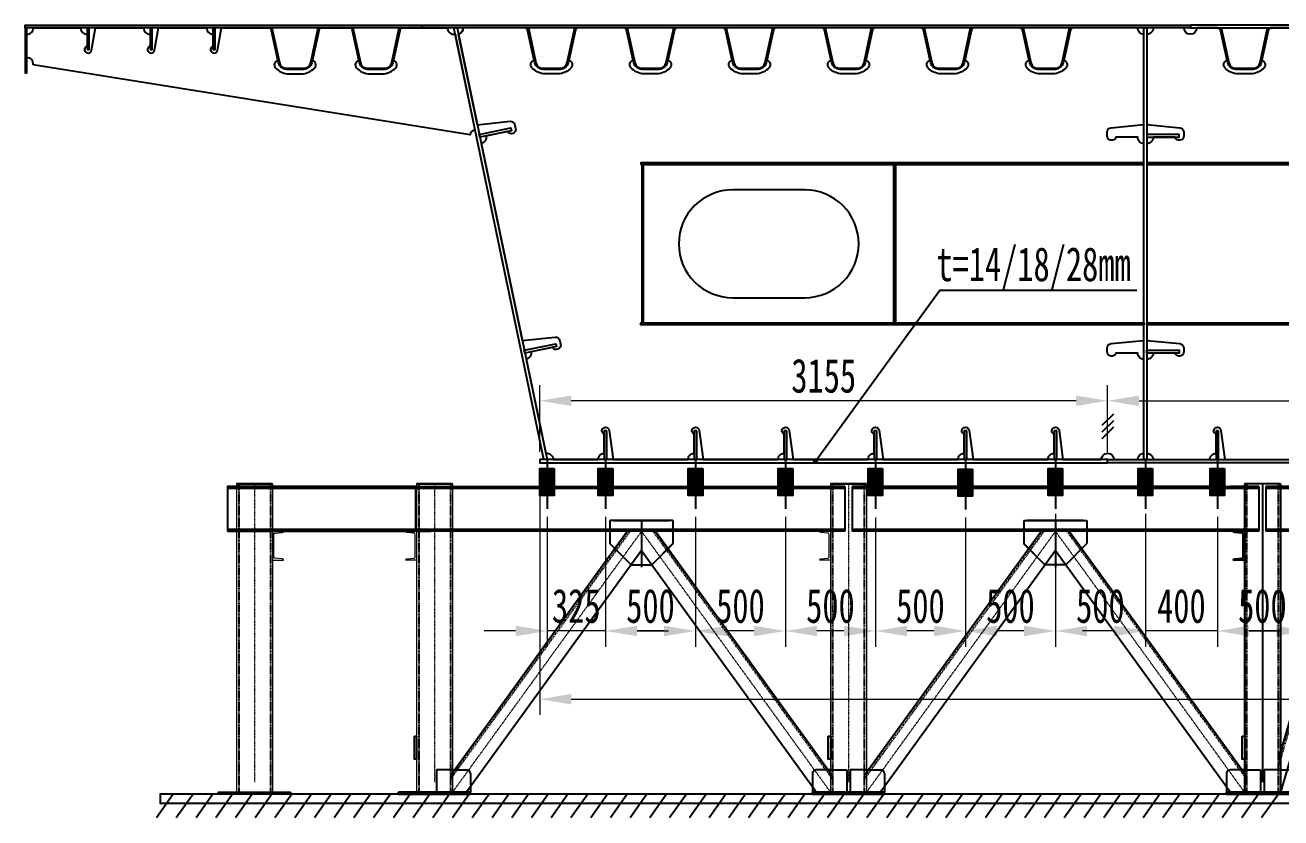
# Model space of a CAD drawing. Extents: x -158665 to 747974, y -1078007 to -307893.
# Drawn here: x 556381 to 563359, y -708080 to -703672 of the extents above; entities that cross this region are included whole.
import ezdxf

# ---------------------------------------------------------------- set-up
doc = ezdxf.new("R2010")
doc.units = 0
doc.header["$LTSCALE"] = 0.02
doc.header["$MEASUREMENT"] = 0
doc.header["$PDMODE"] = 35
doc.header["$PDSIZE"] = 150
doc.linetypes.add('CENTER', pattern=[2, 1.25, -0.25, 0.25, -0.25])
doc.linetypes.add('DASHEDX2', pattern=[38.1, 25.4, -12.7])
doc.layers.get('0').update_dxf_attribs({"linetype": 'CONTINUOUS'})
doc.layers.get('Defpoints').update_dxf_attribs({"linetype": 'CONTINUOUS'})
doc.layers.add('1', color=1, linetype='CONTINUOUS')
for name, color, linetype, lineweight in [('中心线(CENTER)', 1, 'CENTER', 13), ('中粗线', 7, 'CONTINUOUS', 25), ('文字层', 4, 'CONTINUOUS', 13)]:
    doc.layers.add(name, color=color, linetype=linetype, lineweight=lineweight)
doc.styles.add('仿宋', font='仿宋_GB2312_1.ttf', dxfattribs={"width": 0.7})
doc.dimstyles.new('70', dxfattribs={"dimscale": 70, "dimtxt": 2.7, "dimasz": 2.5, "dimexe": 1.25, "dimexo": 0.625, "dimtad": 1, "dimdec": 0, "dimdsep": 46, "dimtxsty": '仿宋', "dimcen": 2.5, "dimclrd": 3, "dimclre": 3, "dimclrt": 4, "dimazin": 0, "dimtfac": 1, "dimtdec": 0, "dimtmove": 0, "dimatfit": 3, "dimfxl": 1.25, "dimlwd": 13, "dimlwe": 13, "dimarcsym": 0})

# ---------------------------------------------------------------- blocks, each defined once
blk = doc.blocks.new('h1')
at = {"color": 8}
for p, q in [((-4480, 14), (-4680, 14)), ((-4680, 14), (-4480, 14)), ((-2180, 14), (-2380, 14)), ((-2380, 14), (-2180, 14)), ((-4680, 0), (-2699.9, 0)), ((-2360, -11), (-4680, -11)), ((-2699.9, 0), (-2360, 0)), ((-2300, 0), (-2360, 0)), ((-2360, 0), (-2300, 0)), ((-2300, -11), (-2360, -11)), ((-199.9, 0), (-2260, 0)), ((-2260, 0), (-160, 0)), ((-160, -11.1), (-2260, -11)), ((0, 0), (-160, 0)), ((-160, 0), (0, 0)), ((0, -11), (-160, -11)), ((0, -11.1), (-160, -11.1)), ((-3255.1, -190.2), (-3605.1, -190.2)), ((-3605.1, -190.2), (-3605.1, -318.5)), ((-3586.3, -190.2), (-3273.8, -190.2)), ((-3430.1, -190.2), (-3430.1, -448.9)), ((-1304.9, -190.2), (-954.9, -190.2)), ((-973.7, -190.2), (-1286.2, -190.2)), ((-1129.9, -190.2), (-1129.9, -448.9)), ((-954.9, -190.2), (-954.9, -318.5)), ((-2360, -239), (-4680, -239)), ((-4599.9, -239), (-4680, -239)), ((-2360, -250), (-4680, -250)), ((-4599.9, -250), (-4680, -250)), ((-4679.9, -250), (-4599.9, -250)), ((-4679.9, -250), (-4599.9, -250)), ((-2300, -239), (-2360, -239)), ((-2300, -250), (-2360, -250)), ((-160, -239), (-2260, -239)), ((-160, -250), (-2260, -250)), ((0, -239), (-160, -239)), ((0, -250), (-160, -249.9)), ((0, -250), (-160, -250)), ((-4480, -1576.5), (-4570, -1576.5)), ((-4570, -1576.5), (-4570, -1700)), ((-4480, -1576.5), (-4570, -1576.5)), ((-4570, -1576.5), (-4570, -1700)), ((-4380, -1596.5), (-4380, -1700)), ((-4380, -1596.5), (-4380, -1700)), ((-2480, -1596.5), (-2480, -1700)), ((-2479.9, -1596.5), (-2479.9, -1708.5)), ((-2379.9, -1576.5), (-2459.9, -1576.5)), ((-2380, -1576.5), (-2290, -1576.5)), ((-2379.9, -1576.5), (-2289.9, -1576.5)), ((-2290, -1576.5), (-2290, -1700)), ((-2289.9, -1576.5), (-2289.9, -1700.5)), ((-2180, -1576.5), (-2270, -1576.5)), ((-2270, -1576.5), (-2270, -1700)), ((-2080, -1596.5), (-2080, -1700)), ((-179.9, -1596.5), (-179.9, -1708.5)), ((-79.9, -1576.5), (-159.9, -1576.5)), ((-79.9, -1576.5), (10.1, -1576.5)), ((10.1, -1576.5), (10.1, -1700.5)), ((-4780, -1700), (-4380, -1700)), ((-4380, -1700), (-4780, -1700)), ((-4780, -1712), (-4780, -1700)), ((-4780, -1712), (-4780, -1700)), ((-4780, -1712), (-4380, -1712)), ((-4380, -1712), (-4780, -1712)), ((-4430, -1700), (-4730, -1700)), ((-4730, -1700), (-4430, -1700)), ((-4510, -1712), (-4650, -1712)), ((-4650, -1712), (-4510, -1712)), ((-4430, -1700), (-4472, -1700)), ((-4430, -1700), (-4472, -1700)), ((-4430, -1700), (-4472, -1700)), ((-4430, -1700), (-4472, -1700)), ((-4380, -1712), (-4380, -1700)), ((-4380, -1712), (-4380, -1700)), ((-2480, -1700), (-2080, -1700)), ((-2080, -1700), (-2480, -1700)), ((-2480, -1712), (-2480, -1700)), ((-2480, -1712), (-2480, -1700)), ((-2480, -1712), (-2080, -1712)), ((-2080, -1712), (-2480, -1712)), ((-2130, -1700), (-2430, -1700)), ((-2430, -1700), (-2130, -1700)), ((-2430, -1700), (-2388, -1700)), ((-2430, -1700), (-2388, -1700)), ((-2430, -1700), (-2388, -1700)), ((-2430, -1700), (-2388, -1700)), ((-2210, -1712), (-2350, -1712)), ((-2350, -1712), (-2210, -1712)), ((-2130, -1700), (-2172, -1700)), ((-2130, -1700), (-2172, -1700)), ((-2080, -1712), (-2080, -1700))]:
    blk.add_line(p, q, dxfattribs=at)
at = {"color": 8, "linetype": 'DASHEDX2', "ltscale": 10}
for p, q in [((-4668, 14), (-4668, -1700)), ((-4668, 14), (-4668, -1700)), ((-4492, 14), (-4492, -1700)), ((-2368, 14), (-2368, -1700)), ((-2368, 14), (-2368, -1700)), ((-2192, 14), (-2192, -1700)), ((-2192, 14), (-2192, -1700))]:
    blk.add_line(p, q, dxfattribs=at)
at = {"color": 8, "linetype": 'DASHEDX2', "ltscale": 50}
for p, q in [((-2699.9, -11), (-4680, -11)), ((-2300, -11), (-2360, -11)), ((-199.9, -11), (-2260, -11)), ((0, -11), (-160, -11))]:
    blk.add_line(p, q, dxfattribs=at)
at = {"color": 8, "ltscale": 50}
for p, q in [((-3255.1, -190.2), (-3255, -318.4)), ((-1304.9, -190.2), (-1305, -318.4)), ((-4740, -250), (-4680, -250)), ((-3488.2, -436.5), (-3605.1, -318.5)), ((-3372, -436.6), (-3255, -318.6)), ((-3371.9, -436.5), (-3255, -318.4)), ((-3371.8, -436.5), (-3254.9, -318.5)), ((-1188.2, -436.5), (-1305.1, -318.5)), ((-1188.1, -436.5), (-1305, -318.4)), ((-1188, -436.6), (-1305, -318.6)), ((-1071.8, -436.5), (-954.9, -318.5)), ((-3488.2, -436.5), (-3371.9, -436.5)), ((-1071.8, -436.5), (-1188.1, -436.5)), ((-4480, -1576.5), (-4400, -1576.5)), ((-4480, -1576.5), (-4400, -1576.5)), ((-2380, -1576.5), (-2460, -1576.5)), ((-2180, -1576.5), (-2100, -1576.5))]:
    blk.add_line(p, q, dxfattribs=at)
at = {"color": 8}
for points in [[(-4692, -1388), (-4680, -1388), (-4680, -1516), (-4692, -1516)], [(-2392, -1388), (-2380, -1388), (-2380, -1516), (-2392, -1516)]]:
    blk.add_lwpolyline(points, close=True, dxfattribs=at)
for centre, start, end in [((-4400, -1596.5), 0, 90), ((-4400, -1596.5), 0, 90), ((-2460.5, -1597), 89.98044, 179.98044), ((-2460, -1596.5), 90, 180), ((-2459.9, -1596.5), 90, 180), ((-2100, -1596.5), 0, 90), ((-159.9, -1596.5), 90, 180)]:
    blk.add_arc(centre, 20, start, end, dxfattribs=at)
at = {"layer": '中心线(CENTER)', "color": 8, "ltscale": 5}
for p, q in [((-4580, 14), (-4580, -1644.3)), ((-2280, 14), (-2280, -1644.3)), ((-3430.1, -250), (-4480, -1700)), ((-3430.1, -250), (-2380.2, -1700)), ((-1129.9, -250), (-2179.9, -1700)), ((-1129.9, -250), (-80, -1700))]:
    blk.add_line(p, q, dxfattribs=at)
at = {"layer": '中粗线', "color": 8, "ltscale": 50}
for p, q in [((-2300, 0.1), (-2300, -250)), ((-2260, 0.1), (-2260, -250)), ((0, 0), (0, -250)), ((-3507.2, -250), (-4492, -1610)), ((-3352.9, -250), (-2368.2, -1610)), ((-1207.1, -250), (-2191.9, -1610)), ((-1052.8, -250), (-68, -1610)), ((-3430.1, -356.6), (-4402.8, -1700)), ((-3430.1, -356.6), (-2457.3, -1700)), ((-1129.9, -356.6), (-2102.7, -1700)), ((-1129.9, -356.6), (-157.2, -1700))]:
    blk.add_line(p, q, dxfattribs=at)
at = {"layer": '中粗线', "color": 8, "linetype": 'DASHEDX2', "ltscale": 10}
for p, q in [((-3494.9, -250), (-4492, -1627.1)), ((-3365.3, -250), (-2368.2, -1627.1)), ((-1194.7, -250), (-2191.9, -1627.1)), ((-1065.1, -250), (-68, -1627.1))]:
    blk.add_line(p, q, dxfattribs=at)
at = {"layer": '文字层', "color": 8}
for p, q in [((-4680, 14), (-4680, -1306)), ((-4680, 14), (-4680, -1700)), ((-4480, 14), (-4480, -1700)), ((-4480, 14), (-4480, -1700)), ((-2380, 14), (-2380, -1306)), ((-2380, 14), (-2380, -1700)), ((-2180, 14), (-2180, -1700)), ((-2180, 14), (-2180, -1700))]:
    blk.add_line(p, q, dxfattribs=at)
for points in [[(-4680, -410), (-4740, -410, -0.390356), (-4733.4, -402.8), (-4695.1, -399.9, 0.393594), (-4687.2, -391.3), (-4687.2, -268.7, 0.390356), (-4695.1, -260.1), (-4733.4, -257.2, -0.390356), (-4740, -250), (-4680, -250)], [(-2380, -410), (-2440, -410, -0.390356), (-2433.4, -402.8), (-2395.1, -399.9, 0.393594), (-2387.2, -391.3), (-2387.2, -268.7, 0.390356), (-2395.1, -260.1), (-2433.4, -257.2, -0.390356), (-2440, -250), (-2380, -250)]]:
    blk.add_lwpolyline(points, format="xyb", close=True, dxfattribs=at)
blk = doc.blocks.new('zengjia')
at = {"color": 8}
for p, q in [((-800, 0), (-1000, 0)), ((-1000, 0), (-800, 0)), ((-4.7, -25), (-1050, -25)), ((-4.7, -253), (-1050, -253))]:
    blk.add_line(p, q, dxfattribs=at)
at = {"color": 8, "linetype": 'DASHEDX2', "ltscale": 10}
for p, q in [((-988, 0), (-988, -1714)), ((-988, 0), (-988, -1714)), ((-812, 0), (-812, -1714)), ((-812, 0), (-812, -1714))]:
    blk.add_line(p, q, dxfattribs=at)
at = {"color": 8}
blk.add_lwpolyline([(-1050, -264), (-4.7, -264), (-4.7, -14), (-1050, -14)], close=True, dxfattribs=at)
blk.add_lwpolyline([(-700.1, -1714), (-700, -1726), (-1100, -1726), (-1100, -1714), (-700, -1714)], dxfattribs=at)
at = {"layer": '中心线(CENTER)', "color": 8, "ltscale": 5}
blk.add_line((-900, 0), (-900, -1658.3), dxfattribs=at)
at = {"layer": '文字层', "color": 8}
for p, q in [((-1000, 0), (-1000, -1320)), ((-1000, 0), (-1000, -1714)), ((-800, 0), (-800, -1714)), ((-800, 0), (-800, -1714))]:
    blk.add_line(p, q, dxfattribs=at)
blk.add_lwpolyline([(-800, -424), (-740, -424, 0.390356), (-746.6, -416.8), (-784.9, -413.9, -0.393594), (-792.8, -405.3), (-792.8, -282.7, -0.390356), (-784.9, -274.1), (-746.6, -271.2, 0.390356), (-740, -264), (-800, -264)], format="xyb", close=True, dxfattribs=at)
blk = doc.blocks.new('TJ')
at = {"color": 8}
for p, q in [((13100, 0), (13100, -1714)), ((13100, 0), (13100, -1714)), ((13300, 0), (13300, -1320)), ((13300, 0), (13300, -1714)), ((12419.9, -14), (13180, -14)), ((13180, -14), (12499.9, -14)), ((12499.9, -25), (13180, -25)), ((12900.1, -25), (13180, -25)), ((12499.9, -253), (13180, -253)), ((12499.9, -264), (13180, -264)), ((12668.7, -242.1), (13100, -1714)), ((12900.1, -264), (13180, -264)), ((13100, -1590.5), (13190, -1590.5)), ((13190, -1590.5), (13190, -1714)), ((13400, -1714), (13000, -1714)), ((13000, -1714), (13400, -1714)), ((13400, -1726), (13000, -1726)), ((13000, -1726), (13400, -1726)), ((13050, -1714), (13350, -1714)), ((13350, -1714), (13050, -1714)), ((13130, -1726), (13270, -1726)), ((13270, -1726), (13130, -1726)), ((13350, -1714), (13308, -1714)), ((13350, -1714), (13308, -1714)), ((13400, -1726), (13400, -1714))]:
    blk.add_line(p, q, dxfattribs=at)
at = {"color": 8, "ltscale": 50}
for p, q in [((13100, 0), (13300, 0)), ((13200, 0), (13200, -1658.3)), ((13180, -14), (13180, -264)), ((12740.2, -264), (13112, -1532.7)), ((13100, -1590.5), (13020, -1590.5))]:
    blk.add_line(p, q, dxfattribs=at)
at = {"color": 8, "linetype": 'DASHEDX2', "ltscale": 10}
for p, q in [((13112, 0), (13112, -1714)), ((13112, 0), (13112, -1714)), ((13288, 0), (13288, -1714)), ((13288, 0), (13288, -1714)), ((12499.9, -25), (13180, -25)), ((12729.8, -264), (13112, -1568.3))]:
    blk.add_line(p, q, dxfattribs=at)
at = {"color": 8}
blk.add_lwpolyline([(13300, -424), (13360, -424, 0.390356), (13353.4, -416.8), (13315.1, -413.9, -0.393594), (13307.2, -405.3), (13307.2, -282.7, -0.390356), (13315.1, -274.1), (13353.4, -271.2, 0.390356), (13360, -264), (13300, -264)], format="xyb", close=True, dxfattribs=at)
for points in [[(13312, -1402), (13300, -1402), (13300, -1530), (13312, -1530)], [(-556.3, -1726), (19324.5, -1726), (19324.5, -1775.9), (-556.3, -1775.9)]]:
    blk.add_lwpolyline(points, close=True, dxfattribs=at)
at = {"color": 8, "xscale": -1}
for name, p in [('h1', (13220, -14)), ('zengjia', (17900, 0))]:
    blk.add_blockref(name, p, dxfattribs=at)
blk = doc.blocks.new('*D518')
at = {"color": 3, "lineweight": 13, "ltscale": 3}
for p, q in [((563006.1, -706404.7), (563006.1, -707127.8)), ((563506.1, -706404.7), (563506.1, -707127.8))]:
    blk.add_line(p, q, dxfattribs=at)
at = {"color": 3, "linetype": 'ByBlock', "lineweight": 13, "ltscale": 3}
blk.add_line((563331.1, -707040.3), (563181.1, -707040.3), dxfattribs=at)
at = {"color": 3, "ltscale": 3}
for points in [[(563181.1, -707011.1), (563181.1, -707069.4), (563006.1, -707040.3)], [(563331.1, -707011.1), (563331.1, -707069.4), (563506.1, -707040.3)]]:
    blk.add_solid(points, dxfattribs=at)
at = {"layer": 'Defpoints', "color": 0, "ltscale": 3}
for p in [(563006.1, -706361), (563506.1, -706361), (563006.1, -707040.3)]:
    blk.add_point(p, dxfattribs=at)
at = {"color": 4, "ltscale": 3, "insert": (563256.1, -706902), "char_height": 189, "attachment_point": 5, "style": '仿宋'}
blk.add_mtext('500', dxfattribs=at)
blk = doc.blocks.new('*D519')
at = {"color": 3, "lineweight": 13, "ltscale": 3}
for p, q in [((562606.1, -706389.4), (562606.1, -707127.8)), ((563006.1, -706404.7), (563006.1, -707127.8))]:
    blk.add_line(p, q, dxfattribs=at)
at = {"color": 3, "linetype": 'ByBlock', "lineweight": 13, "ltscale": 3}
for p, q in [((562431.1, -707040.3), (562256.1, -707040.3)), ((563006.1, -707040.3), (562606.1, -707040.3)), ((563181.1, -707040.3), (563356.1, -707040.3))]:
    blk.add_line(p, q, dxfattribs=at)
at = {"color": 3, "ltscale": 3}
for points in [[(562431.1, -707011.1), (562431.1, -707069.4), (562606.1, -707040.3)], [(563181.1, -707011.1), (563181.1, -707069.4), (563006.1, -707040.3)]]:
    blk.add_solid(points, dxfattribs=at)
at = {"layer": 'Defpoints', "color": 0, "ltscale": 3}
for p in [(562606.1, -706345.7), (563006.1, -706361), (562606.1, -707040.3)]:
    blk.add_point(p, dxfattribs=at)
at = {"color": 4, "ltscale": 3, "insert": (562806.1, -706902), "char_height": 189, "attachment_point": 5, "style": '仿宋'}
blk.add_mtext('400', dxfattribs=at)
blk = doc.blocks.new('*D520')
at = {"color": 3, "lineweight": 13, "ltscale": 3}
for p, q in [((562106.1, -706389.4), (562106.1, -707127.8)), ((562606.1, -706389.4), (562606.1, -707127.8))]:
    blk.add_line(p, q, dxfattribs=at)
at = {"color": 3, "linetype": 'ByBlock', "lineweight": 13, "ltscale": 3}
blk.add_line((562431.1, -707040.3), (562281.1, -707040.3), dxfattribs=at)
at = {"color": 3, "ltscale": 3}
for points in [[(562281.1, -707011.1), (562281.1, -707069.4), (562106.1, -707040.3)], [(562431.1, -707011.1), (562431.1, -707069.4), (562606.1, -707040.3)]]:
    blk.add_solid(points, dxfattribs=at)
at = {"layer": 'Defpoints', "color": 0, "ltscale": 3}
for p in [(562106.1, -706345.7), (562606.1, -706345.7), (562106.1, -707040.3)]:
    blk.add_point(p, dxfattribs=at)
at = {"color": 4, "ltscale": 3, "insert": (562356.1, -706902), "char_height": 189, "attachment_point": 5, "style": '仿宋'}
blk.add_mtext('500', dxfattribs=at)
blk = doc.blocks.new('*D521')
at = {"color": 3, "lineweight": 13, "ltscale": 3}
for p, q in [((561606.1, -706409.5), (561606.1, -707127.8)), ((562106.1, -706389.4), (562106.1, -707127.8))]:
    blk.add_line(p, q, dxfattribs=at)
at = {"color": 3, "linetype": 'ByBlock', "lineweight": 13, "ltscale": 3}
blk.add_line((561931.1, -707040.3), (561781.1, -707040.3), dxfattribs=at)
at = {"color": 3, "ltscale": 3}
for points in [[(561781.1, -707011.1), (561781.1, -707069.4), (561606.1, -707040.3)], [(561931.1, -707011.1), (561931.1, -707069.4), (562106.1, -707040.3)]]:
    blk.add_solid(points, dxfattribs=at)
at = {"layer": 'Defpoints', "color": 0, "ltscale": 3}
for p in [(562106.1, -706345.7), (561606.1, -706365.7), (561606.1, -707040.3)]:
    blk.add_point(p, dxfattribs=at)
at = {"color": 4, "ltscale": 3, "insert": (561856.1, -706902), "char_height": 189, "attachment_point": 5, "style": '仿宋'}
blk.add_mtext('500', dxfattribs=at)
blk = doc.blocks.new('*D522')
at = {"color": 3, "lineweight": 13, "ltscale": 3}
for p, q in [((561106.1, -706409.5), (561106.1, -707127.8)), ((561606.1, -706409.5), (561606.1, -707127.8))]:
    blk.add_line(p, q, dxfattribs=at)
at = {"color": 3, "linetype": 'ByBlock', "lineweight": 13, "ltscale": 3}
blk.add_line((561431.1, -707040.3), (561281.1, -707040.3), dxfattribs=at)
at = {"color": 3, "ltscale": 3}
for points in [[(561281.1, -707011.1), (561281.1, -707069.4), (561106.1, -707040.3)], [(561431.1, -707011.1), (561431.1, -707069.4), (561606.1, -707040.3)]]:
    blk.add_solid(points, dxfattribs=at)
at = {"layer": 'Defpoints', "color": 0, "ltscale": 3}
for p in [(561106.1, -706365.7), (561606.1, -706365.7), (561106.1, -707040.3)]:
    blk.add_point(p, dxfattribs=at)
at = {"color": 4, "ltscale": 3, "insert": (561356.1, -706902), "char_height": 189, "attachment_point": 5, "style": '仿宋'}
blk.add_mtext('500', dxfattribs=at)
blk = doc.blocks.new('*D523')
at = {"color": 3, "lineweight": 13, "ltscale": 3}
for p, q in [((560606.1, -706404.7), (560606.1, -707127.8)), ((561106.1, -706409.5), (561106.1, -707127.8))]:
    blk.add_line(p, q, dxfattribs=at)
at = {"color": 3, "linetype": 'ByBlock', "lineweight": 13, "ltscale": 3}
blk.add_line((560931.1, -707040.3), (560781.1, -707040.3), dxfattribs=at)
at = {"color": 3, "ltscale": 3}
for points in [[(560781.1, -707011.1), (560781.1, -707069.4), (560606.1, -707040.3)], [(560931.1, -707011.1), (560931.1, -707069.4), (561106.1, -707040.3)]]:
    blk.add_solid(points, dxfattribs=at)
at = {"layer": 'Defpoints', "color": 0, "ltscale": 3}
for p in [(560606.1, -706361), (561106.1, -706365.7), (560606.1, -707040.3)]:
    blk.add_point(p, dxfattribs=at)
at = {"color": 4, "ltscale": 3, "insert": (560856.1, -706902), "char_height": 189, "attachment_point": 5, "style": '仿宋'}
blk.add_mtext('500', dxfattribs=at)
blk = doc.blocks.new('*D524')
at = {"color": 3, "lineweight": 13, "ltscale": 3}
for p, q in [((560106.1, -706404.7), (560106.1, -707127.8)), ((560606.1, -706404.7), (560606.1, -707127.8))]:
    blk.add_line(p, q, dxfattribs=at)
at = {"color": 3, "linetype": 'ByBlock', "lineweight": 13, "ltscale": 3}
blk.add_line((560431.1, -707040.3), (560281.1, -707040.3), dxfattribs=at)
at = {"color": 3, "ltscale": 3}
for points in [[(560281.1, -707011.1), (560281.1, -707069.4), (560106.1, -707040.3)], [(560431.1, -707011.1), (560431.1, -707069.4), (560606.1, -707040.3)]]:
    blk.add_solid(points, dxfattribs=at)
at = {"layer": 'Defpoints', "color": 0, "ltscale": 3}
for p in [(560106.1, -706361), (560606.1, -706361), (560106.1, -707040.3)]:
    blk.add_point(p, dxfattribs=at)
at = {"color": 4, "ltscale": 3, "insert": (560356.1, -706902), "char_height": 189, "attachment_point": 5, "style": '仿宋'}
blk.add_mtext('500', dxfattribs=at)
blk = doc.blocks.new('*D525')
at = {"color": 3, "lineweight": 13, "ltscale": 3}
for p, q in [((559606.1, -706404.7), (559606.1, -707127.8)), ((560106.1, -706404.7), (560106.1, -707127.8))]:
    blk.add_line(p, q, dxfattribs=at)
at = {"color": 3, "linetype": 'ByBlock', "lineweight": 13, "ltscale": 3}
blk.add_line((559931.1, -707040.3), (559781.1, -707040.3), dxfattribs=at)
at = {"color": 3, "ltscale": 3}
for points in [[(559781.1, -707011.1), (559781.1, -707069.4), (559606.1, -707040.3)], [(559931.1, -707011.1), (559931.1, -707069.4), (560106.1, -707040.3)]]:
    blk.add_solid(points, dxfattribs=at)
at = {"layer": 'Defpoints', "color": 0, "ltscale": 3}
for p in [(559606.1, -706361), (560106.1, -706361), (559606.1, -707040.3)]:
    blk.add_point(p, dxfattribs=at)
at = {"color": 4, "ltscale": 3, "insert": (559856.1, -706902), "char_height": 189, "attachment_point": 5, "style": '仿宋'}
blk.add_mtext('500', dxfattribs=at)
blk = doc.blocks.new('*D526')
at = {"color": 3, "lineweight": 13, "ltscale": 3}
for p, q in [((559281.1, -706404.7), (559281.1, -707127.8)), ((559606.1, -706404.7), (559606.1, -707127.8))]:
    blk.add_line(p, q, dxfattribs=at)
at = {"color": 3, "linetype": 'ByBlock', "lineweight": 13, "ltscale": 3}
for p, q in [((559106.1, -707040.3), (558931.1, -707040.3)), ((559606.1, -707040.3), (559281.1, -707040.3)), ((559781.1, -707040.3), (559956.1, -707040.3))]:
    blk.add_line(p, q, dxfattribs=at)
at = {"color": 3, "ltscale": 3}
for points in [[(559106.1, -707011.1), (559106.1, -707069.4), (559281.1, -707040.3)], [(559781.1, -707011.1), (559781.1, -707069.4), (559606.1, -707040.3)]]:
    blk.add_solid(points, dxfattribs=at)
at = {"layer": 'Defpoints', "color": 0, "ltscale": 3}
for p in [(559281.1, -706361), (559606.1, -706361), (559281.1, -707040.3)]:
    blk.add_point(p, dxfattribs=at)
at = {"color": 4, "ltscale": 3, "insert": (559443.6, -706902), "char_height": 189, "attachment_point": 5, "style": '仿宋'}
blk.add_mtext('325', dxfattribs=at)
blk = doc.blocks.new('*D496')
at = {"color": 3, "lineweight": 13, "ltscale": 3}
for p, q in [((559241.1, -706149.3), (559241.1, -707507.1)), ((573571.1, -706149.3), (573571.1, -707507.1))]:
    blk.add_line(p, q, dxfattribs=at)
at = {"color": 3, "linetype": 'ByBlock', "lineweight": 13, "ltscale": 3}
blk.add_line((559416.1, -707419.6), (573396.1, -707419.6), dxfattribs=at)
at = {"color": 3, "ltscale": 3}
for points in [[(559416.1, -707390.4), (559416.1, -707448.8), (559241.1, -707419.6)], [(573396.1, -707390.4), (573396.1, -707448.8), (573571.1, -707419.6)]]:
    blk.add_solid(points, dxfattribs=at)
at = {"layer": 'Defpoints', "color": 0, "ltscale": 3}
for p in [(559241.1, -706105.5), (573571.1, -706105.5), (573571.1, -707419.6)]:
    blk.add_point(p, dxfattribs=at)
at = {"color": 4, "ltscale": 3, "insert": (565931.2, -707281.4), "char_height": 189, "attachment_point": 5, "style": '仿宋'}
blk.add_mtext('14330', dxfattribs=at)
blk = doc.blocks.new('*D803')
at = {"color": 3, "lineweight": 13, "ltscale": 3}
for p, q in [((559241.1, -706043.8), (559241.1, -705672.7)), ((562396.1, -706043.8), (562396.1, -705672.7))]:
    blk.add_line(p, q, dxfattribs=at)
at = {"color": 3, "linetype": 'ByBlock', "lineweight": 13, "ltscale": 3}
blk.add_line((562221.1, -705760.2), (559416.1, -705760.2), dxfattribs=at)
at = {"color": 3, "ltscale": 3}
for points in [[(559416.1, -705731.1), (559416.1, -705789.4), (559241.1, -705760.2)], [(562221.1, -705731.1), (562221.1, -705789.4), (562396.1, -705760.2)]]:
    blk.add_solid(points, dxfattribs=at)
at = {"layer": 'Defpoints', "color": 0, "ltscale": 3}
for p in [(559241.1, -705760.2), (559241.1, -706087.5), (562396.1, -706087.5)]:
    blk.add_point(p, dxfattribs=at)
at = {"color": 4, "ltscale": 3, "insert": (560818.6, -705622), "char_height": 189, "attachment_point": 5, "style": '仿宋'}
blk.add_mtext('3155', dxfattribs=at)
blk = doc.blocks.new('*D804')
at = {"color": 3, "lineweight": 13, "ltscale": 3}
for p, q in [((562396.1, -706043.8), (562396.1, -705672.7)), ((566666.1, -706043.8), (566666.1, -705672.7))]:
    blk.add_line(p, q, dxfattribs=at)
at = {"color": 3, "linetype": 'ByBlock', "lineweight": 13, "ltscale": 3}
blk.add_line((562571.1, -705760.2), (566491.1, -705760.2), dxfattribs=at)
at = {"color": 3, "ltscale": 3}
for points in [[(562571.1, -705731.1), (562571.1, -705789.4), (562396.1, -705760.2)], [(566491.1, -705731.1), (566491.1, -705789.4), (566666.1, -705760.2)]]:
    blk.add_solid(points, dxfattribs=at)
at = {"layer": 'Defpoints', "color": 0, "ltscale": 3}
for p in [(566666.1, -705760.2), (562396.1, -706087.5), (566666.1, -706087.5)]:
    blk.add_point(p, dxfattribs=at)
at = {"color": 4, "ltscale": 3, "insert": (564531.1, -705622), "char_height": 189, "attachment_point": 5, "style": '仿宋'}
blk.add_mtext('4270', dxfattribs=at)

msp = doc.modelspace()

# ---------------------------------------------------------------- hatches: boundary and pattern name
at = {"ltscale": 3}
h = msp.add_hatch(dxfattribs=at)
h.set_pattern_fill('ANSI31', style=0)
h.set_pattern_definition([(45, (422980.2723, -729377.69714), (-0.08838834765, 0.08838834765), [])])
h.paths.add_polyline_path([(559321.1, -706136.2), (559321.1, -706286.2), (559241.1, -706286.2), (559241.1, -706136.2)])
h = msp.add_hatch(dxfattribs=at)
h.set_pattern_fill('ANSI31', style=0)
h.set_pattern_definition([(45, (423305.2723, -729377.69714), (-0.08838834765, 0.08838834765), [])])
h.paths.add_polyline_path([(559646.1, -706136.2), (559646.1, -706286.2), (559566.1, -706286.2), (559566.1, -706136.2)])
h = msp.add_hatch(dxfattribs=at)
h.set_pattern_fill('ANSI31', style=0)
h.set_pattern_definition([(45, (423805.2723, -729377.69714), (-0.08838834765, 0.08838834765), [])])
h.paths.add_polyline_path([(560146.1, -706136.2), (560146.1, -706286.2), (560066.1, -706286.2), (560066.1, -706136.2)])
h = msp.add_hatch(dxfattribs=at)
h.set_pattern_fill('ANSI31', style=0)
h.set_pattern_definition([(45, (424305.2723, -729377.69714), (-0.08838834765, 0.08838834765), [])])
h.paths.add_polyline_path([(560646.1, -706136.2), (560646.1, -706286.2), (560566.1, -706286.2), (560566.1, -706136.2)])
h = msp.add_hatch(dxfattribs=at)
h.set_pattern_fill('ANSI31', color=1, style=0)
h.set_pattern_definition([(45, (398360.8738, -736266.04139), (-0.08838834765, 0.08838834765), [])])
edge = h.paths.add_edge_path()
edge.add_arc((560772.6, -706096.9), 8.47, 0, 360)
h = msp.add_hatch(dxfattribs=at)
h.set_pattern_fill('ANSI31', style=0)
h.set_pattern_definition([(45, (424805.2723, -729377.69714), (-0.08838834765, 0.08838834765), [])])
h.paths.add_polyline_path([(561146.1, -706136.2), (561146.1, -706286.2), (561066.1, -706286.2), (561066.1, -706136.2)])
h = msp.add_hatch(dxfattribs=at)
h.set_pattern_fill('ANSI31', style=0)
h.set_pattern_definition([(45, (425305.2723, -729382.46796), (-0.08838834765, 0.08838834765), [])])
h.paths.add_polyline_path([(561646.1, -706140.9), (561646.1, -706290.9), (561566.1, -706290.9), (561566.1, -706140.9)])
h = msp.add_hatch(dxfattribs=at)
h.set_pattern_fill('ANSI31', style=0)
h.set_pattern_definition([(45, (425805.2723, -729377.69714), (-0.08838834765, 0.08838834765), [])])
h.paths.add_polyline_path([(562146.1, -706136.2), (562146.1, -706286.2), (562066.1, -706286.2), (562066.1, -706136.2)])
h = msp.add_hatch(dxfattribs=at)
h.set_pattern_fill('ANSI31', style=0)
h.set_pattern_definition([(45, (426305.2723, -729377.69714), (-0.08838834765, 0.08838834765), [])])
h.paths.add_polyline_path([(562646.1, -706136.2), (562646.1, -706286.2), (562566.1, -706286.2), (562566.1, -706136.2)])
h = msp.add_hatch(dxfattribs=at)
h.set_pattern_fill('ANSI31', style=0)
h.set_pattern_definition([(45, (426705.2723, -729377.69714), (-0.08838834765, 0.08838834765), [])])
h.paths.add_polyline_path([(563046.1, -706136.2), (563046.1, -706286.2), (562966.1, -706286.2), (562966.1, -706136.2)])

# ---------------------------------------------------------------- linework, layer by layer
at = {"color": 6, "ltscale": 3}
for p, q in [((559281.1, -706087.5), (559281.1, -706361)), ((559606.1, -706087.5), (559606.1, -706361)), ((560106.1, -706087.5), (560106.1, -706361)), ((560606.1, -706087.5), (560606.1, -706361)), ((561106.1, -706087.5), (561106.1, -706361)), ((561606.1, -706092.3), (561606.1, -706365.7)), ((562106.1, -706087.5), (562106.1, -706361)), ((562606.1, -706087.5), (562606.1, -706361)), ((563006.1, -706087.5), (563006.1, -706361))]:
    msp.add_line(p, q, dxfattribs=at)
at = {"color": 8, "ltscale": 3}
for p, q in [((557204.5, -707948.2), (557111.4, -708079.6)), ((557314.1, -707948.2), (557221.1, -708079.6)), ((557423.8, -707948.2), (557330.7, -708079.6)), ((557533.4, -707948.2), (557440.4, -708079.6)), ((557643.1, -707948.2), (557550, -708079.6)), ((557752.7, -707948.2), (557659.7, -708079.6)), ((557862.4, -707948.2), (557769.3, -708079.6)), ((557972, -707948.2), (557879, -708079.6)), ((558081.7, -707948.2), (557988.6, -708079.6)), ((558191.3, -707948.2), (558098.3, -708079.6)), ((558301, -707948.2), (558207.9, -708079.6)), ((558410.6, -707948.2), (558317.6, -708079.6)), ((558520.3, -707948.2), (558427.2, -708079.6)), ((558629.9, -707948.2), (558536.9, -708079.6)), ((558739.6, -707948.2), (558646.5, -708079.6)), ((558849.2, -707948.2), (558756.2, -708079.6)), ((558958.9, -707948.2), (558865.8, -708079.6)), ((559068.5, -707948.2), (558975.5, -708079.6)), ((559178.2, -707948.2), (559085.1, -708079.6)), ((559287.8, -707948.2), (559194.8, -708079.6)), ((559397.5, -707948.2), (559304.4, -708079.6)), ((559507.1, -707948.2), (559414.1, -708079.6)), ((559616.8, -707948.2), (559523.7, -708079.6)), ((559726.4, -707948.2), (559633.4, -708079.6)), ((559836.1, -707948.2), (559743.1, -708079.6)), ((559945.7, -707948.2), (559852.7, -708079.6)), ((560055.4, -707948.2), (559962.4, -708079.6)), ((560165, -707948.2), (560072, -708079.6)), ((560274.7, -707948.2), (560181.7, -708079.6)), ((560384.3, -707948.2), (560291.3, -708079.6)), ((560494, -707948.2), (560401, -708079.6)), ((560603.6, -707948.2), (560510.6, -708079.6)), ((560713.3, -707948.2), (560620.3, -708079.6)), ((560822.9, -707948.2), (560729.9, -708079.6)), ((560932.6, -707948.2), (560839.6, -708079.6)), ((561042.3, -707948.2), (560949.2, -708079.6)), ((561151.9, -707948.2), (561058.9, -708079.6)), ((561261.6, -707948.2), (561168.5, -708079.6)), ((561371.2, -707948.2), (561278.2, -708079.6)), ((561480.9, -707948.2), (561387.8, -708079.6)), ((561590.5, -707948.2), (561497.5, -708079.6)), ((561700.2, -707948.2), (561607.1, -708079.6)), ((561809.8, -707948.2), (561716.8, -708079.6)), ((561919.5, -707948.2), (561826.4, -708079.6)), ((562029.1, -707948.2), (561936.1, -708079.6)), ((562138.8, -707948.2), (562045.7, -708079.6)), ((562248.4, -707948.2), (562155.4, -708079.6)), ((562358.1, -707948.2), (562265, -708079.6)), ((562467.7, -707948.2), (562374.7, -708079.6)), ((562577.4, -707948.2), (562484.3, -708079.6)), ((562687, -707948.2), (562594, -708079.6)), ((562796.7, -707948.2), (562703.6, -708079.6)), ((562906.3, -707948.2), (562813.3, -708079.6)), ((563016, -707948.2), (562922.9, -708079.6)), ((563125.6, -707948.2), (563032.6, -708079.6)), ((563235.3, -707948.2), (563142.2, -708079.6)), ((563344.9, -707948.2), (563251.9, -708079.6))]:
    msp.add_line(p, q, dxfattribs=at)
at = {"color": 2, "ltscale": 3}
msp.add_lwpolyline([(562598.1, -704330.5, -0.414214), (562563.1, -704295.5), (562441.8, -704295.5, -0.84909), (562393.1, -704287.5), (562393.1, -704267.5, -0.385508), (562415.7, -704242.6), (562598.1, -704224.5), (562598.1, -703722.5, -0.414214), (562563.1, -703687.5), (562201.1, -703687.5), (562189, -703697.3), (562152, -703867.5, -0.571769), (562165.3, -703908.5, -0.215741), (562090.1, -703942.5), (562022.1, -703942.5, -0.215741), (561947, -703908.5, -0.571769), (561960.3, -703867.5), (561923.3, -703697.3), (561911.1, -703687.5), (561651.1, -703687.5), (561639, -703697.3), (561602, -703867.5, -0.571769), (561615.3, -703908.5, -0.215741), (561540.1, -703942.5), (561472.1, -703942.5, -0.215741), (561397, -703908.5, -0.571769), (561410.3, -703867.5), (561373.3, -703697.3), (561361.1, -703687.5), (561101.1, -703687.5), (561089, -703697.3), (561052, -703867.5, -0.571769), (561065.3, -703908.5, -0.215741), (560990.1, -703942.5), (560922.1, -703942.5, -0.215741), (560847, -703908.5, -0.571769), (560860.3, -703867.5), (560823.3, -703697.3), (560811.1, -703687.5), (560551.1, -703687.5), (560539, -703697.3), (560502, -703867.5, -0.571769), (560515.3, -703908.5, -0.215741), (560440.1, -703942.5), (560372.1, -703942.5, -0.215741), (560297, -703908.5, -0.571769), (560310.3, -703867.5), (560273.3, -703697.3), (560261.1, -703687.5), (560001.1, -703687.5), (559989, -703697.3), (559952, -703867.5, -0.571769), (559965.3, -703908.5, -0.215741), (559890.1, -703942.5), (559822.1, -703942.5, -0.215741), (559747, -703908.5, -0.571769), (559760.3, -703867.5), (559723.3, -703697.3), (559711.1, -703687.5), (559451.1, -703687.5), (559439, -703697.3), (559402, -703867.5, -0.571769), (559415.3, -703908.5, -0.215741), (559340.1, -703942.5), (559272.1, -703942.5, -0.215741), (559197, -703908.5, -0.571769), (559210.3, -703867.5), (559173.3, -703697.3), (559161.1, -703687.5), (558816.1, -703687.5, -0.355257), (558788.3, -703721.8), (558893.3, -704225.8), (559075.6, -704206.4, -0.385508), (559102.7, -704226.1), (559106.8, -704245.7, -0.84909), (559060.8, -704263.5), (558942, -704288.2, -0.414214), (558914.9, -704329.6), (559143.3, -705425.8), (559325.6, -705406.4, -0.385508), (559352.7, -705426.1), (559356.8, -705445.7, -0.84909), (559310.8, -705463.5), (559192, -705488.2, -0.414214), (559164.9, -705529.6), (559274, -706053.2, -0.475735), (559316.1, -706087.5), (559564.1, -706087.5, -0.414214), (559599.1, -706052.5), (559599.1, -705946.2, -1.76298), (559626, -705924.8), (559648.1, -706087.5), (560064.1, -706087.5, -0.414214), (560099.1, -706052.5), (560099.1, -705946.2, -1.76298), (560126, -705924.8), (560148.1, -706087.5), (560564.1, -706087.5, -0.414214), (560599.1, -706052.5), (560599.1, -705946.2, -1.76298), (560626, -705924.8), (560648.1, -706087.5), (561064.1, -706087.5, -0.414214), (561099.1, -706052.5), (561099.1, -705946.2, -1.76298), (561126, -705924.8), (561148.1, -706087.5), (561564.1, -706087.5, -0.414214), (561599.1, -706052.5), (561599.1, -705946.2, -1.76298), (561626, -705924.8), (561648.1, -706087.5), (562064.1, -706087.5, -0.414214), (562099.1, -706052.5), (562099.1, -705946.2, -1.76298), (562126, -705924.8), (562148.1, -706087.5), (562361.1, -706087.5, -1), (562431.1, -706087.5), (562563.1, -706087.5, -0.414214), (562598.1, -706052.5), (562598.1, -705530.5, -0.414214), (562563.1, -705495.5), (562441.8, -705495.5, -0.84909), (562393.1, -705487.5), (562393.1, -705467.5, -0.385508), (562415.7, -705442.6), (562598.1, -705424.5)], format="xyb", close=True, dxfattribs=at)
msp.add_lwpolyline([(563561.1, -703687.5), (563301.1, -703687.5), (563289, -703697.3), (563252, -703867.5, -0.571769), (563265.3, -703908.5, -0.215741), (563190.1, -703942.5), (563122.1, -703942.5, -0.215741), (563047, -703908.5, -0.571769), (563060.3, -703867.5), (563023.3, -703697.3), (563011.1, -703687.5), (562891.1, -703687.5, -1), (562821.1, -703687.5), (562649.1, -703687.5, -0.414214), (562614.1, -703722.5), (562614.1, -704224.5), (562796.6, -704242.6, -0.385508), (562819.1, -704267.5), (562819.1, -704287.5, -0.84909), (562770.5, -704295.5), (562649.1, -704295.5, -0.414214), (562614.1, -704330.5), (562614.1, -705424.5), (562796.6, -705442.6, -0.385508), (562819.1, -705467.5), (562819.1, -705487.5, -0.84909), (562770.5, -705495.5), (562649.1, -705495.5, -0.414214), (562614.1, -705530.5), (562614.1, -706052.5, -0.414214), (562649.1, -706087.5), (562964.1, -706087.5, -0.414214), (562999.1, -706052.5), (562999.1, -705946.2, -1.76298), (563026, -705924.8), (563048.1, -706087.5), (563464.1, -706087.5, -0.414214)], format="xyb", dxfattribs=at)
at = {"color": 1, "ltscale": 3}
for points in [[(560772.6, -706096.9), (561463.7, -705145.3), (562558.5, -705145.3)], [(562427.9, -705834.5), (562364.3, -705898.1)], [(562427.9, -705871.1), (562364.3, -705934.7)], [(562427.9, -705907.7), (562364.3, -705971.2)]]:
    msp.add_lwpolyline(points, dxfattribs=at)
at = {"color": 7, "ltscale": 3}
for points in [[(559321.1, -706136.2), (559321.1, -706286.2), (559241.1, -706286.2), (559241.1, -706136.2)], [(559646.1, -706136.2), (559646.1, -706286.2), (559566.1, -706286.2), (559566.1, -706136.2)], [(560146.1, -706136.2), (560146.1, -706286.2), (560066.1, -706286.2), (560066.1, -706136.2)], [(560646.1, -706136.2), (560646.1, -706286.2), (560566.1, -706286.2), (560566.1, -706136.2)], [(561146.1, -706136.2), (561146.1, -706286.2), (561066.1, -706286.2), (561066.1, -706136.2)], [(561646.1, -706140.9), (561646.1, -706290.9), (561566.1, -706290.9), (561566.1, -706140.9)], [(562146.1, -706136.2), (562146.1, -706286.2), (562066.1, -706286.2), (562066.1, -706136.2)], [(562646.1, -706136.2), (562646.1, -706286.2), (562566.1, -706286.2), (562566.1, -706136.2)], [(563046.1, -706136.2), (563046.1, -706286.2), (562966.1, -706286.2), (562966.1, -706136.2)]]:
    msp.add_lwpolyline(points, close=True, dxfattribs=at)
at = {"color": 1, "ltscale": 3}
msp.add_circle((560772.6, -706096.9), 8.47, dxfattribs=at)
at = {"layer": '1', "color": 181}
for points in [[(558586.1, -703687.5), (556381.1, -703687.5), (556381.1, -703671.5), (558586.1, -703671.5)], [(556725.1, -703807.5), (556737.1, -703807.5), (556737.1, -703687.5), (556725.1, -703687.5)], [(557075.1, -703807.5), (557087.1, -703807.5), (557087.1, -703687.5), (557075.1, -703687.5)], [(557425.1, -703807.5), (557437.1, -703807.5), (557437.1, -703687.5), (557425.1, -703687.5)]]:
    msp.add_lwpolyline(points, close=True, dxfattribs=at)
at = {"layer": '1', "color": 4}
for points in [[(556391.1, -703687.5), (556381.1, -703687.5), (556381.1, -703937.5), (556391.1, -703937.5)], [(558586.1, -703671.5), (562856.1, -703671.5), (562856.1, -703687.5), (558586.1, -703687.5)], [(562598.1, -703687.5), (562614.1, -703687.5), (562614.1, -706087.5), (562598.1, -706087.5)], [(562856.1, -703687.5), (566206.1, -703687.5), (566206.1, -703671.5), (562856.1, -703671.5)], [(562614.1, -704295.5), (562794.1, -704295.5), (562794.1, -704279.5), (562614.1, -704279.5)], [(559802.1, -704447.5), (562598.1, -704447.5), (562598.1, -704437.5), (559802.1, -704437.5)], [(559808.1, -705327.5), (559818.1, -705327.5), (559818.1, -704447.5), (559808.1, -704447.5)], [(561218.1, -705327.5), (561208.1, -705327.5), (561208.1, -704447.5), (561218.1, -704447.5)], [(562614.1, -704447.5), (566398.1, -704447.5), (566398.1, -704437.5), (562614.1, -704437.5)], [(562598.1, -705337.5), (559802.1, -705337.5), (559802.1, -705327.5), (562598.1, -705327.5)], [(566398.1, -705337.5), (562614.1, -705337.5), (562614.1, -705327.5), (566398.1, -705327.5)], [(562614.1, -705479.5), (562794.1, -705479.5), (562794.1, -705495.5), (562614.1, -705495.5)], [(559613.1, -705927.5), (559599.1, -705927.5), (559599.1, -706087.5), (559613.1, -706087.5)], [(560113.1, -705927.5), (560099.1, -705927.5), (560099.1, -706087.5), (560113.1, -706087.5)], [(560613.1, -705927.5), (560599.1, -705927.5), (560599.1, -706087.5), (560613.1, -706087.5)], [(561113.1, -705927.5), (561099.1, -705927.5), (561099.1, -706087.5), (561113.1, -706087.5)], [(561613.1, -705927.5), (561599.1, -705927.5), (561599.1, -706087.5), (561613.1, -706087.5)], [(562113.1, -705927.5), (562099.1, -705927.5), (562099.1, -706087.5), (562113.1, -706087.5)], [(563013.1, -705927.5), (562999.1, -705927.5), (562999.1, -706087.5), (563013.1, -706087.5)], [(562396.1, -706087.5), (559241.1, -706087.5), (559241.1, -706105.5), (562396.1, -706105.5)], [(562396.1, -706087.5), (566666.1, -706087.5), (566666.1, -706105.5), (562396.1, -706105.5)]]:
    msp.add_lwpolyline(points, close=True, dxfattribs=at)
for points in [[(556425.7, -703893, 0.461548), (556391.1, -703852.5), (556391.1, -703722.5, 0.414214), (556426.1, -703687.5), (556690.1, -703687.5, 0.414214), (556725.1, -703722.5), (556725.1, -703788.4, 1.781125), (556750.8, -703810.9), (556772.1, -703687.5), (557040.1, -703687.5, 0.414214), (557075.1, -703722.5), (557075.1, -703788.4, 1.781125), (557100.8, -703810.9), (557122.1, -703687.5), (557390.1, -703687.5, 0.414214), (557425.1, -703722.5), (557425.1, -703788.4, 1.781125), (557450.8, -703810.9), (557472.1, -703687.5), (557746.1, -703687.5), (557785.3, -703867.5, 0.571769), (557772, -703908.5, 0.215741), (557847.1, -703942.5), (557915.1, -703942.5, 0.215741), (557990.3, -703908.5, 0.571769), (557977, -703867.5), (558016.1, -703687.5), (558196.1, -703687.5), (558235.3, -703867.5, 0.571769), (558222, -703908.5, 0.215741), (558297.1, -703942.5), (558365.1, -703942.5, 0.215741), (558440.3, -703908.5, 0.571769), (558427, -703867.5), (558466.1, -703687.5), (558727.7, -703687.5, 0.475735), (558769.9, -703721.8), (558880.6, -704253.2, 0.311127), (558853.2, -704282)], [(559435, -703687.5), (559441.1, -703687.5), (559399, -703881.3, -0.352819), (559354.1, -703917.5), (559258.2, -703917.5, -0.352819), (559213.3, -703881.3), (559171.1, -703687.5), (559177.3, -703687.5), (559219.1, -703880, 0.352819), (559258.2, -703911.5), (559354.1, -703911.5, 0.352819), (559393.1, -703880)], [(559985, -703687.5), (559991.1, -703687.5), (559949, -703881.3, -0.352819), (559904.1, -703917.5), (559808.2, -703917.5, -0.352819), (559763.3, -703881.3), (559721.1, -703687.5), (559727.3, -703687.5), (559769.1, -703880, 0.352819), (559808.2, -703911.5), (559904.1, -703911.5, 0.352819), (559943.1, -703880)], [(560535, -703687.5), (560541.1, -703687.5), (560499, -703881.3, -0.352819), (560454.1, -703917.5), (560358.2, -703917.5, -0.352819), (560313.3, -703881.3), (560271.1, -703687.5), (560277.3, -703687.5), (560319.1, -703880, 0.352819), (560358.2, -703911.5), (560454.1, -703911.5, 0.352819), (560493.1, -703880)], [(561085, -703687.5), (561091.1, -703687.5), (561049, -703881.3, -0.352819), (561004.1, -703917.5), (560908.2, -703917.5, -0.352819), (560863.3, -703881.3), (560821.1, -703687.5), (560827.3, -703687.5), (560869.1, -703880, 0.352819), (560908.2, -703911.5), (561004.1, -703911.5, 0.352819), (561043.1, -703880)], [(561635, -703687.5), (561641.1, -703687.5), (561599, -703881.3, -0.352819), (561554.1, -703917.5), (561458.2, -703917.5, -0.352819), (561413.3, -703881.3), (561371.1, -703687.5), (561377.3, -703687.5), (561419.1, -703880, 0.352819), (561458.2, -703911.5), (561554.1, -703911.5, 0.352819), (561593.1, -703880)], [(562185, -703687.5), (562191.1, -703687.5), (562149, -703881.3, -0.352819), (562104.1, -703917.5), (562008.2, -703917.5, -0.352819), (561963.3, -703881.3), (561921.1, -703687.5), (561927.3, -703687.5), (561969.1, -703880, 0.352819), (562008.2, -703911.5), (562104.1, -703911.5, 0.352819), (562143.1, -703880)], [(563285, -703687.5), (563291.1, -703687.5), (563249, -703881.3, -0.352819), (563204.1, -703917.5), (563108.2, -703917.5, -0.352819), (563063.3, -703881.3), (563021.1, -703687.5), (563027.3, -703687.5), (563069.1, -703880, 0.352819), (563108.2, -703911.5), (563204.1, -703911.5, 0.352819), (563243.1, -703880)]]:
    msp.add_lwpolyline(points, format="xyb", close=True, dxfattribs=at)
at = {"layer": '1', "color": 181}
for points in [[(558010, -703687.5), (558016.1, -703687.5), (557974, -703881.3, -0.352819), (557929.1, -703917.5), (557833.2, -703917.5, -0.352819), (557788.3, -703881.3), (557746.1, -703687.5), (557752.3, -703687.5), (557794.1, -703880, 0.352819), (557833.2, -703911.5), (557929.1, -703911.5, 0.352819), (557968.1, -703880)], [(558460, -703687.5), (558466.1, -703687.5), (558424, -703881.3, -0.352819), (558379.1, -703917.5), (558283.2, -703917.5, -0.352819), (558238.3, -703881.3), (558196.1, -703687.5), (558202.3, -703687.5), (558244.1, -703880, 0.352819), (558283.2, -703911.5), (558379.1, -703911.5, 0.352819), (558418.1, -703880)]]:
    msp.add_lwpolyline(points, format="xyb", close=True, dxfattribs=at)
at = {"layer": '1', "color": 4}
for points in [[(558762.7, -703687.5), (558781.1, -703687.5), (559281.1, -706087.5), (559262.7, -706087.5), (558762.7, -703687.5)], [(558904.5, -704279.7), (559080.7, -704243), (559084, -704258.6), (558907.8, -704295.3), (558904.5, -704279.7)], [(559154.5, -705479.7), (559330.7, -705443), (559334, -705458.6), (559157.8, -705495.3), (559154.5, -705479.7)]]:
    msp.add_lwpolyline(points, dxfattribs=at)
at = {"layer": '1', "color": 2}
msp.add_lwpolyline([(560313.1, -704587.5, 1), (560313.1, -705187.5), (560713.1, -705187.5, 1), (560713.1, -704587.5)], format="xyb", close=True, dxfattribs=at)

# ---------------------------------------------------------------- block references
at = {"xscale": -1}
msp.add_blockref('TJ', (576456.1, -706222.2), dxfattribs=at)

# ---------------------------------------------------------------- texts
at = {"color": 1, "style": '仿宋', "width": 0.7}
msp.add_text('t=14/18/28mm', height=189, dxfattribs=at).set_placement((561444.4, -705095.1))

# ---------------------------------------------------------------- dimensions: what is measured, and where the dimension line sits
at = {"color": 33, "ltscale": 3}
for base, p1, p2, picture, middle in [((559241.1, -705760.2), (562396.1, -706087.5), (559241.1, -706087.5), '*D803', (560818.6, -705622)), ((561606.1, -707040.3), (562106.1, -706345.7), (561606.1, -706365.7), '*D521', (561856.1, -706902)), ((562106.1, -707040.3), (562606.1, -706345.7), (562106.1, -706345.7), '*D520', (562356.1, -706902)), ((562606.1, -707040.3), (563006.1, -706361), (562606.1, -706345.7), '*D519', (562806.1, -706902)), ((559281.1, -707040.3), (559606.1, -706361), (559281.1, -706361), '*D526', (559443.6, -706902)), ((559606.1, -707040.3), (560106.1, -706361), (559606.1, -706361), '*D525', (559856.1, -706902)), ((560106.1, -707040.3), (560606.1, -706361), (560106.1, -706361), '*D524', (560356.1, -706902)), ((560606.1, -707040.3), (561106.1, -706365.7), (560606.1, -706361), '*D523', (560856.1, -706902)), ((561106.1, -707040.3), (561606.1, -706365.7), (561106.1, -706365.7), '*D522', (561356.1, -706902)), ((563006.1, -707040.3), (563506.1, -706361), (563006.1, -706361), '*D518', (563256.1, -706902))]:
    dim = msp.add_linear_dim(base=base, p1=p1, p2=p2, dimstyle='70', override={"dimtmove": 1}, dxfattribs=at)
    dim.commit()
    dim.dimension.update_dxf_attribs({"geometry": picture, "text_midpoint": middle})
dim = msp.add_linear_dim(base=(566666.1, -705760.2), p1=(562396.1, -706087.5), p2=(566666.1, -706087.5), angle=180, dimstyle='70', override={"dimtmove": 1}, dxfattribs=at)
dim.commit()
dim.dimension.update_dxf_attribs({"geometry": '*D804', "text_midpoint": (564531.1, -705622)})
dim = msp.add_linear_dim(base=(573571.1, -707419.6), p1=(559241.1, -706105.5), p2=(573571.1, -706105.5), dimstyle='70', dxfattribs=at)
dim.commit()
dim.dimension.update_dxf_attribs({"geometry": '*D496', "text_midpoint": (565931.2, -707419.6), "dimtype": 160})

doc.saveas('drawing.dxf')
